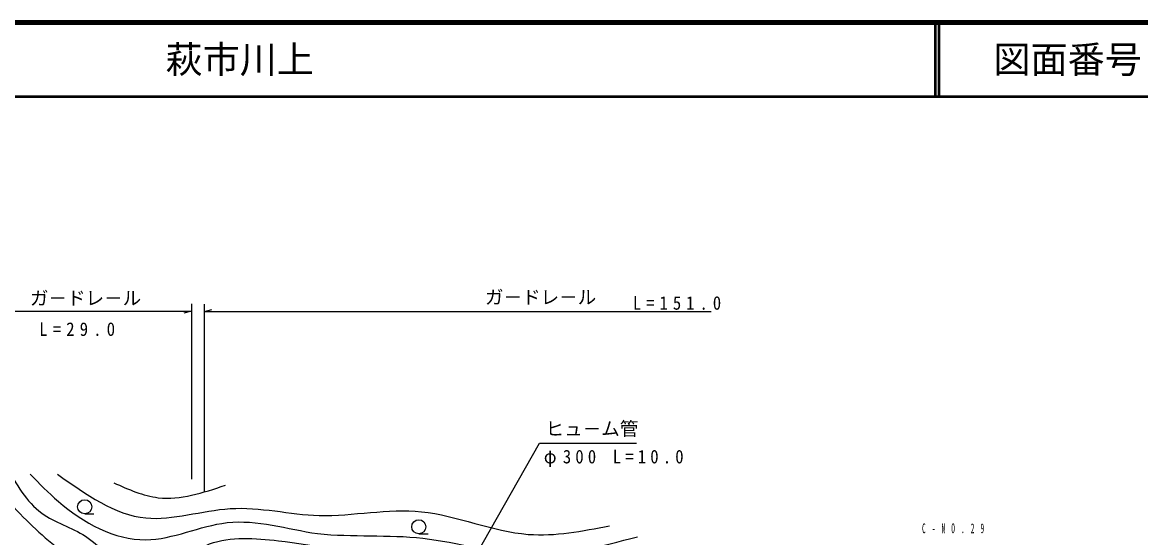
# Model space of a CAD drawing. Units: millimetres, scale not verified. Extents: x 40000 to 680000, y 20000 to 380000.
# Drawn here: x 385724 to 536466, y 310462 to 380000 of the extents above; entities that cross this region are included whole.
import ezdxf
from ezdxf.enums import TextEntityAlignment as Align

# ---------------------------------------------------------------- set-up
doc = ezdxf.new("R2010")
doc.units = ezdxf.units.MM
doc.header["$LTSCALE"] = 1000
for name, color, linetype, lineweight in [('M-BGD', 7, 'Continuous', 25), ('M-TTL', 2, 'Continuous', 140), ('M-TTL-LINE', 7, 'Continuous', 50)]:
    doc.layers.add(name, color=color, linetype=linetype, lineweight=lineweight)
doc.layers.add('M-TTL-TXT', color=7, linetype='Continuous')
doc.styles.add('ＭＳ ゴシック', font='')
doc.styles.get('ＭＳ ゴシック').set_extended_font_data('MS Gothic')

msp = doc.modelspace()

# ---------------------------------------------------------------- linework, layer by layer
at = {"layer": 'M-BGD'}
for p, q in [((379648, 341031), (408510, 341031)), ((408510, 341031), (407510, 340751)), ((408510, 342031), (408510, 318361)), ((410284, 316748), (410284, 341967)), ((410284, 340967), (411284, 341247)), ((410284, 340967), (478589, 340967)), ((394125, 313673), (395375, 313673)), ((439165, 310977), (440415, 310977))]:
    msp.add_line(p, q, dxfattribs=at)
msp.add_lwpolyline([(445071, 304913), (455420, 323199), (468503, 323199)], dxfattribs=at)
for centre in [(394125, 314623), (439165, 311927)]:
    msp.add_circle(centre, 950, dxfattribs=at)
for points, knots in [([(379850, 320274), (381897, 317690), (383943, 315106), (386269, 312803), (388454, 310638), (390887, 308722), (393319, 306805)], [0, 0, 0, 0, 1, 1, 1, 2, 2, 2, 2]), ([(383560, 320106), (384905, 317701), (386250, 315295), (388330, 313774), (390081, 312494), (392353, 311841), (394228, 310652), (395764, 309678), (397035, 308343), (398305, 307009)], [0, 0, 0, 0, 1, 1, 1, 2, 2, 2, 3, 3, 3, 3]), ([(386795, 319011), (388006, 317755), (389216, 316500), (390583, 315328), (393911, 312476), (398163, 310125), (402368, 310172), (406025, 310213), (409645, 312069), (413311, 312487), (417376, 312946), (421432, 311598), (425518, 311014), (430253, 310504), (435011, 310920), (439723, 310383), (444452, 309843), (449133, 308342), (453823, 308173), (458762, 307995), (463711, 309294), (468660, 310593)], [0, 0, 0, 0, 1, 1, 1, 2, 2, 2, 3, 3, 3, 4, 4, 4, 5, 5, 5, 6, 6, 6, 7, 7, 7, 7]), ([(390478, 319011), (394318, 316269), (398158, 313527), (402368, 313119), (405996, 312766), (409898, 314146), (413732, 314381), (417767, 314629), (421727, 313610), (425728, 313434), (430333, 313391), (434973, 314418), (439512, 313960), (444361, 313471), (449094, 311289), (453928, 310909), (457538, 310625), (461205, 311345), (464871, 312066)], [0, 0, 0, 0, 1, 1, 1, 2, 2, 2, 3, 3, 3, 4, 4, 4, 5, 5, 5, 6, 6, 6, 6]), ([(398054, 317854), (400038, 316973), (402023, 316092), (404052, 315854), (407005, 315508), (410053, 316523), (413101, 317538)], [0, 0, 0, 0, 1, 1, 1, 2, 2, 2, 2]), ([(405417, 306142), (407193, 307510), (408970, 308877), (410968, 309611), (413805, 310653), (417088, 310416), (420249, 310045), (425163, 309467), (429778, 308562), (434503, 307703), (435145, 307563), (435788, 307425), (436431, 307291)], [0, 0, 0, 0, 1, 1, 1, 2, 2, 2, 3, 3, 3, 4, 4, 4, 4])]:
    msp.add_open_spline(points, degree=3, knots=knots, dxfattribs=at)
at = {"layer": 'M-TTL'}
msp.add_line((680000, 380000), (40000, 380000), dxfattribs=at)
at = {"layer": 'M-TTL-LINE'}
for p, q in [((508747, 380000), (508747, 370000)), ((509247, 380000), (509247, 370000)), ((40000, 370000), (680000, 370000))]:
    msp.add_line(p, q, dxfattribs=at)

# ---------------------------------------------------------------- texts
at = {"layer": 'M-BGD', "style": 'ＭＳ ゴシック'}
for s, p in [('ガ－ドレ－ル', (386741, 341317)), ('ガ－ドレ－ル', (448081, 341444)), ('ヒュ－ム管', (456253, 323699))]:
    msp.add_text(s, height=1833, dxfattribs=at).set_placement(p, align=Align.BOTTOM_LEFT)
at = {"layer": 'M-BGD', "attachment_point": 7, "style": 'ＭＳ ゴシック'}
for s, insert, char_height in [('\\T1.6;\\W0.9;L=151.0', (468022, 341191), 1833), ('\\T1.62;\\W0.9;L=29.0', (388004, 337657), 1833), ('\\T1.5;\\W0.9;φ300\\~L=10.0', (456022, 319984), 1833), ('\\T2.71;\\W0.45;C-NO.29', (507000, 311043), 1320)]:
    msp.add_mtext(s, dxfattribs=dict(at, insert=insert, char_height=char_height))
at = {"layer": 'M-TTL-TXT', "style": 'ＭＳ ゴシック'}
msp.add_text('萩市川上', height=3666, dxfattribs=at).set_placement((405024, 375000), align=Align.MIDDLE_LEFT)
msp.add_text('図面番号', height=3666, dxfattribs=at).set_placement((526622, 375000), align=Align.MIDDLE_CENTER)

doc.saveas('drawing.dxf')
